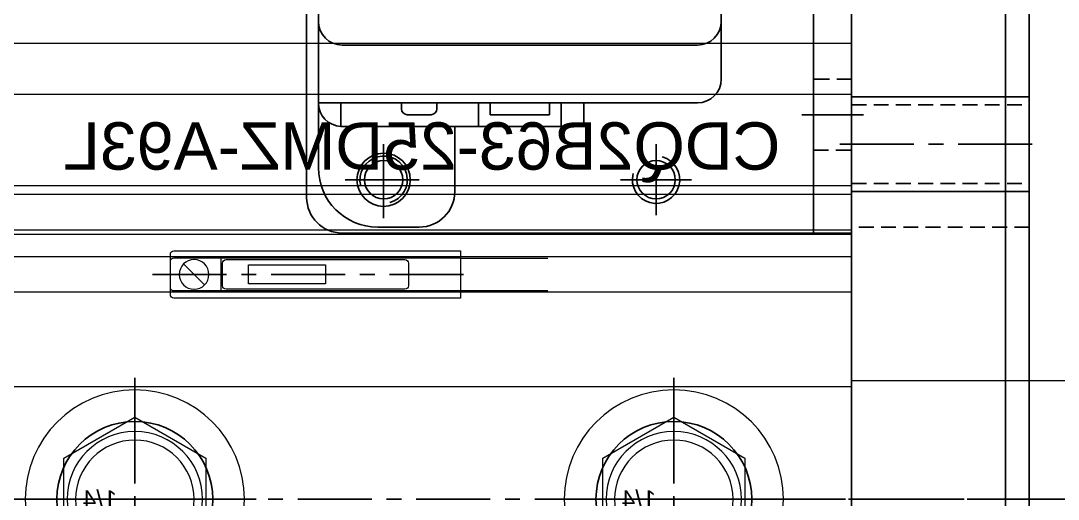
# Model space of a CAD drawing. Header units: inches. Extents: x 0 to 77285, y -118 to 40065.
# Drawn here: x 4350 to 4437.6, y 23705.6 to 23746 of the extents above; entities that cross this region are included whole.
import ezdxf
from ezdxf.enums import TextEntityAlignment as Align

# ---------------------------------------------------------------- set-up
doc = ezdxf.new("R2010")
doc.units = ezdxf.units.IN
doc.header["$LTSCALE"] = 5
doc.header["$MEASUREMENT"] = 0
doc.linetypes.add('CENTER', pattern=[2, 1.25, -0.25, 0.25, -0.25])
doc.linetypes.add('HIDDEN', pattern=[0.375, 0.25, -0.125])
for name, color, linetype in [('11', 1, 'CENTER'), ('22', 2, 'HIDDEN'), ('77', 40, 'HIDDEN'), ('99', 181, 'Continuous'), ('BOM-T', 4, 'Continuous'), ('T', 3, 'Continuous'), ('Y', 60, 'Continuous')]:
    doc.layers.add(name, color=color, linetype=linetype)
doc.layers.add('88', color=35, linetype='Continuous', lineweight=5)
doc.styles.get("Standard").update_dxf_attribs({"font": 'arial.ttf'})

# ---------------------------------------------------------------- blocks, each defined once
blk = doc.blocks.new('A$C323c1dae')
for p, q in [((10, 21.5), (10, 0)), ((-38.5, 0), (38.5, 0)), ((-38.5, 0), (38.5, 0)), ((9.5, 0), (9.5, -71)), ((9.5, 0), (9.5, -71)), ((17.5, 0), (17.5, -71)), ((17.5, 0), (17.5, -71)), ((20.5, 0), (20.5, -71)), ((20.5, 0), (20.5, -71)), ((22.379, 0), (22.379, -71)), ((22.75, 0), (22.75, -71)), ((25.75, 0), (25.75, -71)), ((26.479, 0), (26.479, -71)), ((34.205, 0), (34.205, -71)), ((38.5, 0), (38.5, -71)), ((38.5, 0), (38.5, -71)), ((17.6, -53.2), (20.4, -53.2)), ((19.884, -56.384), (18.116, -54.616))]:
    blk.add_line(p, q)
for points in [[(-3.464, -21), (3.464, -21), (6.928, -15), (3.464, -9), (-3.464, -9), (-6.928, -15)], [(19.8, -50.9), (19.8, -44.4), (18.2, -44.4), (18.2, -50.9)], [(-3.464, -66.5), (3.464, -66.5), (6.928, -60.5), (3.464, -54.5), (-3.464, -54.5), (-6.928, -60.5)]]:
    blk.add_lwpolyline(points, close=True)
blk.add_lwpolyline([(20.35, -25.65), (20.35, -33), (17.65, -33), (17.65, -25.65)])
for points in [[(20.7, -57.5, 0.414214), (21, -57.2), (21, -33), (17, -33), (17, -57.2, 0.414214), (17.3, -57.5)], [(20.1, -57.5, 0.414214), (20.4, -57.2), (20.4, -33), (17.6, -33), (17.6, -57.2, 0.414214), (17.9, -57.5)], [(19.95, -53.1, 0.414214), (20.25, -52.8), (20.25, -37.7, 0.414214), (19.95, -37.4), (18.05, -37.4, 0.414214), (17.75, -37.7), (17.75, -52.8, 0.414214), (18.05, -53.1)]]:
    blk.add_lwpolyline(points, format="xyb", close=True)
for centre, radius in [((0, -15), 9.25), ((0, -15), 5.722), ((0, -15), 5), ((0, -60.5), 9.25), ((19, -55.5), 1.25), ((0, -60.5), 5.722), ((0, -60.5), 5)]:
    blk.add_circle(centre, radius)
at = {"layer": '11'}
for p, q in [((0, 59.5), (0, -72)), ((0, -4.75), (0, -25.25)), ((0, -25.25), (0, -4.75)), ((10.25, -15), (-28.15, -15)), ((10.25, -15), (-10.25, -15)), ((7.578, -15), (-7.578, -15)), ((19, -59), (19, -31.5)), ((0, -50.25), (0, -70.75)), ((0, -70.75), (0, -50.25)), ((10.25, -60.5), (-28.15, -60.5)), ((10.25, -60.5), (-10.25, -60.5)), ((7.578, -60.5), (-7.578, -60.5))]:
    blk.add_line(p, q, dxfattribs=at)
at = {"layer": 'T'}
for centre in [(0, -15), (0, -60.5)]:
    blk.add_circle(centre, 6.578, dxfattribs=at)
at = {"layer": 'BOM-T', "color": 4}
blk.add_text('CDQ2B63-25DMZ-A93L', height=4, rotation=270, dxfattribs=at).set_placement((29.852, -6), align=Align.MIDDLE_LEFT)
at = {"layer": 'Defpoints', "color": 4}
for p in [(0, -16.5), (0, -62)]:
    blk.add_text('1/4', height=1.5, rotation=270, dxfattribs=at).set_placement(p, align=Align.MIDDLE_LEFT)
blk = doc.blocks.new('A$C8b1ceeae')
for p, q in [((-10, 0), (10, 0)), ((-10, 0), (-10, -43)), ((-10, -3.2), (10, -3.2)), ((-7, -46), (117, -46))]:
    blk.add_line(p, q)
for centre in [(-5.5, -16.5), (-5.5, -39.5)]:
    blk.add_circle(centre, 1.621)
blk.add_arc((-7, -43), 3, 180, 270)
at = {"layer": '11'}
for p, q in [((0, -4.2), (0, 1)), ((-5.5, -13.5), (-5.5, -19.5)), ((-2.5, -16.5), (-8.5, -16.5)), ((-5.5, -36.5), (-5.5, -42.5)), ((-8.5, -39.5), (-2.5, -39.5))]:
    blk.add_line(p, q, dxfattribs=at)
at = {"layer": '22'}
for p, q in [((-3, -3.2), (-3, 0)), ((3, 0), (3, -3.2))]:
    blk.add_line(p, q, dxfattribs=at)
at = {"layer": 'T'}
for centre, start, end in [((-5.5, -16.5), 15, 285), ((-5.5, -39.5), 255, 165)]:
    blk.add_arc(centre, 2, start, end, dxfattribs=at)
blk = doc.blocks.new('A$C9c3b0687E')
for p, q in [((114.497, 28.5), (8.5, 28.5)), ((114.5, 28.5), (8.5, 28.5)), ((6.5, 16.9), (6.5, 26.5)), ((6.5, 26.5), (6.5, -5.5)), ((11.379, 26.5), (11.379, -3.5)), ((4.498, 16.9), (4.5, -3.6)), ((6.5, 16.9), (4.498, 16.9)), ((4.497, 15), (6.5, 15)), ((6.497, 15), (6.497, 4.5)), ((6.5, -3.6), (6.5, 15)), ((5.5, 9), (5.5, 14)), ((6.5, 14), (5.5, 14)), ((6.5, 9), (5.5, 9)), ((4.497, 8), (6.497, 8)), ((-1, 6.003), (4.499, 6.003)), ((5.997, 4.5), (6.497, 4.5)), ((5.497, 2), (5.497, 4)), ((-4, -0.5), (-4, 3.003)), ((5.997, 1.5), (6.497, 1.5)), ((6.497, 1.5), (6.497, -3.6)), ((6.5, -3.6), (4.5, -3.6)), ((1, -5.5), (6.5, -5.5)), ((6.497, -5.5), (114.497, -5.5)), ((6.5, -5.5), (114.5, -5.5))]:
    blk.add_line(p, q)
blk.add_circle((0, 0), 2.25)
for centre, radius, start, end in [((8.5, 26.5), 2, 90, 180), ((8.5, 26.5), 2, 90, 180), ((13.379, 26.5), 2, 90, 180), ((-1, 3.003), 3, 90, 180), ((5.997, 4), 0.5, 90, 180), ((5.997, 2), 0.5, 180, 270), ((1, -0.5), 5, 180, 270), ((13.379, -3.5), 2, 180, 270), ((6.497, -3.5), 2, 182.86598, 270)]:
    blk.add_arc(centre, radius, start, end)
at = {"layer": '11'}
for p, q in [((0, -3.25), (0, 3.25)), ((-3.25, 0), (3.25, 0))]:
    blk.add_line(p, q, dxfattribs=at)
blk = doc.blocks.new('A$C8a6ad95f')
for p, q in [((-155, 15, 0), (155, 15, 0)), ((-155, 0, 0), (155, 0, 0))]:
    blk.add_line(p, q)
at = {"layer": '11'}
for p, q in [((0, 16), (0, -1)), ((30, -1), (30, 16))]:
    blk.add_line(p, q, dxfattribs=at)
at = {"layer": '22'}
blk.add_line((23, 15), (23, 0), dxfattribs=at)
at = {"layer": '77'}
for p, q in [((26.677, 0), (26.677, 15)), ((33.323, 0), (33.323, 15))]:
    blk.add_line(p, q, dxfattribs=at)
at = {"layer": 'T'}
for p, q in [((26, 0), (26, 15)), ((34, 0), (34, 15))]:
    blk.add_line(p, q, dxfattribs=at)
blk = doc.blocks.new('A$C9345a28b')
blk.add_blockref('A$C8a6ad95f', (125, -58, 0))
at = {"layer": '88'}
blk.add_blockref('A$C323c1dae', (125, -58, 0), dxfattribs=at)
at = {"layer": '99'}
blk.add_blockref('A$C9c3b0687E', (152, -97.5, 0), dxfattribs=at)
at = {"layer": 'Y'}
blk.add_blockref('A$C8b1ceeae', (157.5, -58, 0), dxfattribs=at)
blk = doc.blocks.new('A$C368a4807')
blk.add_blockref('A$C9345a28b', (0, 0))
blk = doc.blocks.new('A$C9cdbb54b')
blk.add_line((12.5, -45), (237.5, -45, 0))

msp = doc.modelspace()

# ---------------------------------------------------------------- block references
at = {"xscale": -1, "rotation": 270}
for name in ['A$C9cdbb54b', 'A$C368a4807']:
    msp.add_blockref(name, (4478.13583863, 23580.5504763, -0.00000001), dxfattribs=at)

doc.saveas('drawing.dxf')
